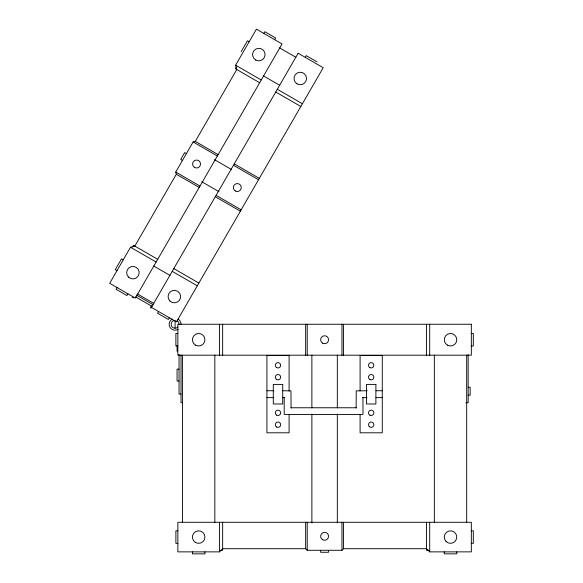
<?xml version="1.0" encoding="UTF-8"?>
<svg xmlns="http://www.w3.org/2000/svg" width="583" height="583" viewBox="0 0 583 583"><rect width="100%" height="100%" fill="white"/><g stroke="black" fill="none" stroke-linecap="round" stroke-linejoin="round"><path stroke-width="0.87" d="M362.903 397.519L363.02 414.068L362.56 414.528L284.65 414.528L284.191 414.068L284.191 397.169M241.173 51.603L247.432 40.766L249.145 41.75M130.505 247.25L109.691 283.294L135.314 298.088L282.048 43.944L256.425 29.15L235.612 65.194L236.771 69.515L195.276 141.392L193.111 141.968L175.745 172.058L176.321 174.222L134.826 246.092L130.505 247.25L156.127 262.044M132.552 246.864L133.456 245.305L157.709 259.304M236.304 67.169L235.401 68.728L259.654 82.728M117.088 287.565L116.097 289.277L126.934 295.537L127.925 293.825M263.815 33.42L264.806 31.701L275.642 37.961L274.659 39.673M151.318 305.958L150.327 307.678L151.019 308.072M158.518 311.49L157.534 313.202L168.37 319.462L169.362 317.742M305.252 57.338L306.243 55.625L317.079 61.885M219.485 551.868L222.648 548.705L305.645 548.705L307.226 550.286L341.966 550.286L343.547 548.705L426.545 548.705L429.707 551.868L471.326 551.868L471.326 522.281L177.866 522.281L177.866 551.868L219.485 551.868L219.485 522.281M356.249 407.765L290.961 407.765M174.572 320.366L174.062 320.431A3.957 3.957 0 0 0 171.657 326.24A3.957 3.957 0 0 0 177.888 327.056M177.866 333.469L175.884 333.469L175.884 345.981L177.866 345.981M471.326 333.469L473.309 333.469L473.309 345.981L471.326 345.981M179.047 369.148L177.072 369.148L177.072 381.027L179.047 381.027M468.164 387.25L470.146 387.25L470.146 395.172L468.164 395.172M266.919 390.748L273.937 390.748M282.719 390.748L290.961 390.865L291.077 408.107M367.224 390.748L356.249 390.865L356.133 408.107M376.079 390.748L382.273 390.748M181.029 394.028L179.047 394.028L179.047 354.442M266.919 397.635L274.01 397.635M282.879 397.635L284.65 397.635M362.56 397.635L367.042 397.635M375.999 397.635L382.273 397.635M182.574 402.715L181.029 402.715L181.029 355.076M465.839 402.715L468.164 402.715L468.164 354.573M177.866 530.814L175.884 530.814L175.884 543.334L177.866 543.334M471.326 530.814L473.309 530.814L473.309 543.334L471.326 543.334M220.848 550.286L222.648 550.286L222.648 522.281M429.241 550.286L426.545 550.286L426.545 522.281M279.57 47.872L295.938 57.323M263.407 75.877L279.774 85.329M235.612 65.194L261.235 79.988M277.326 89.279L302.395 103.752M275.744 92.019L300.813 106.492M195.276 141.392L218.159 154.604M234.249 163.889L259.318 178.369M193.111 141.968L217.372 155.974M233.455 165.259L258.531 179.739M214.493 159.669L231.262 169.354M186.407 153.584L184.694 152.593L180.73 159.451L182.45 160.442M201.762 181.721L219.077 191.72M175.745 172.058L199.998 186.064M216.082 195.349L241.158 209.822M176.321 174.222L199.204 187.434M215.295 196.719L240.364 211.192M173.8 268.595L198.869 283.068M172.211 271.335L197.287 285.808M153.65 265.979L170.017 275.424M123.224 259.858L121.512 258.867L115.252 269.703L116.972 270.694M137.486 293.978L153.854 303.43M136.539 295.144L153.074 304.69M135.562 296.864L152.112 306.418M132.319 297.279L133.39 297.891M466.684 355.142L466.684 522.266M456.773 551.868L456.773 553.85L444.261 553.85L444.261 551.868M434.35 355.142L434.35 522.266M429.707 324.257L429.707 355.185M429.707 522.281L429.707 551.868M426.545 324.257L426.545 355.185M360.097 391.011L360.097 355.572L382.273 355.572L382.273 432.805L360.097 432.805L360.097 414.63M343.547 324.257L343.547 355.185M343.547 522.281L343.547 548.705M341.966 324.257L341.966 355.185M341.966 522.281L341.966 550.286M337.324 355.105L337.324 407.823M337.324 414.083L337.324 522.966M328.557 550.286L328.557 552.269L320.635 552.269L320.635 550.286M311.869 355.105L311.869 407.823M311.869 414.083L311.869 522.966M307.226 324.257L307.226 355.185M307.226 522.281L307.226 550.286M305.645 324.257L305.645 355.185M305.645 522.281L305.645 548.705M289.095 391.011L289.095 355.572L266.919 355.572L266.919 432.805L289.095 432.805L289.095 414.63M222.648 324.257L222.648 355.185M219.485 324.257L219.485 355.185M214.843 355.142L214.843 522.266M204.932 551.868L204.932 553.85L192.419 553.85L192.419 551.868M182.508 355.142L182.508 522.266M177.072 345.384L177.072 351.323M175.089 320.3L175.089 328.214M177.072 320.825A3.957 3.957 0 0 1 179.047 324.257M178.055 329.402A5.939 5.939 0 0 1 169.945 327.231A5.939 5.939 0 0 1 172.116 319.112M178.055 319.112A5.939 5.939 0 0 1 181.029 324.257M298.132 53.235L151.405 307.379L176.474 321.852L323.208 67.708L298.132 53.235M471.326 324.257L177.866 324.257L177.866 355.185L471.326 355.185L471.326 324.257M282.711 384.401L273.303 384.401L273.303 403.983L282.711 403.983L282.711 384.401M375.889 384.401L366.481 384.401L366.481 403.983L375.889 403.983L375.889 384.401M169.923 301.017A6.26 6.26 0 0 0 180.387 298.212A6.26 6.26 0 0 0 172.728 290.545A6.26 6.26 0 0 0 169.923 301.017M297.141 83.908A6.26 6.26 0 0 0 306.527 78.494A6.26 6.26 0 0 0 297.141 73.072A6.26 6.26 0 0 0 297.141 83.908M235.328 190.969A3.957 3.957 0 0 0 241.267 187.544A3.957 3.957 0 0 0 235.328 184.111A3.957 3.957 0 0 0 235.328 190.969M194.576 167.445A3.957 3.957 0 0 0 200.516 164.012A3.957 3.957 0 0 0 194.576 160.587A3.957 3.957 0 0 0 194.576 167.445M255.704 59.991A6.26 6.26 0 0 0 265.09 54.569A6.26 6.26 0 0 0 255.704 49.147A6.26 6.26 0 0 0 255.704 59.991M128.486 277.093A6.26 6.26 0 0 0 138.958 274.287A6.26 6.26 0 0 0 131.292 266.628A6.26 6.26 0 0 0 128.486 277.093M322.618 539.712A3.957 3.957 0 0 0 328.557 536.287A3.957 3.957 0 0 0 322.618 532.855A3.957 3.957 0 0 0 322.618 539.712M446.09 541.498A6.26 6.26 0 0 0 456.562 538.692A6.26 6.26 0 0 0 448.895 531.033A6.26 6.26 0 0 0 446.09 541.498M195.545 542.496A6.26 6.26 0 0 0 204.932 537.074A6.26 6.26 0 0 0 195.545 531.66A6.26 6.26 0 0 0 195.545 542.496M369.848 379.489A2.667 2.667 0 0 0 373.849 377.179A2.667 2.667 0 0 0 369.848 374.869A2.667 2.667 0 0 0 369.848 379.489M369.848 415.132A2.667 2.667 0 0 0 373.849 412.822A2.667 2.667 0 0 0 369.848 410.512A2.667 2.667 0 0 0 369.848 415.132M369.848 367.603A2.667 2.667 0 0 0 373.849 365.293A2.667 2.667 0 0 0 369.848 362.99A2.667 2.667 0 0 0 369.848 367.603M369.301 426.588A2.667 2.667 0 0 0 373.761 425.393A2.667 2.667 0 0 0 370.496 422.128A2.667 2.667 0 0 0 369.301 426.588M276.67 379.489A2.667 2.667 0 0 0 280.671 377.179A2.667 2.667 0 0 0 276.67 374.869A2.667 2.667 0 0 0 276.67 379.489M276.67 367.603A2.667 2.667 0 0 0 280.671 365.293A2.667 2.667 0 0 0 276.67 362.99A2.667 2.667 0 0 0 276.67 367.603M276.67 415.132A2.667 2.667 0 0 0 280.671 412.822A2.667 2.667 0 0 0 276.67 410.512A2.667 2.667 0 0 0 276.67 415.132M276.67 427.011A2.667 2.667 0 0 0 280.671 424.701A2.667 2.667 0 0 0 276.67 422.391A2.667 2.667 0 0 0 276.67 427.011M195.545 345.143A6.26 6.26 0 0 0 204.932 339.721A6.26 6.26 0 0 0 195.545 334.307A6.26 6.26 0 0 0 195.545 345.143M447.387 345.143A6.26 6.26 0 0 0 456.773 339.721A6.26 6.26 0 0 0 447.387 334.307A6.26 6.26 0 0 0 447.387 345.143M322.618 343.154A3.957 3.957 0 0 0 328.557 339.721A3.957 3.957 0 0 0 322.618 336.296A3.957 3.957 0 0 0 322.618 343.154"/></g></svg>
